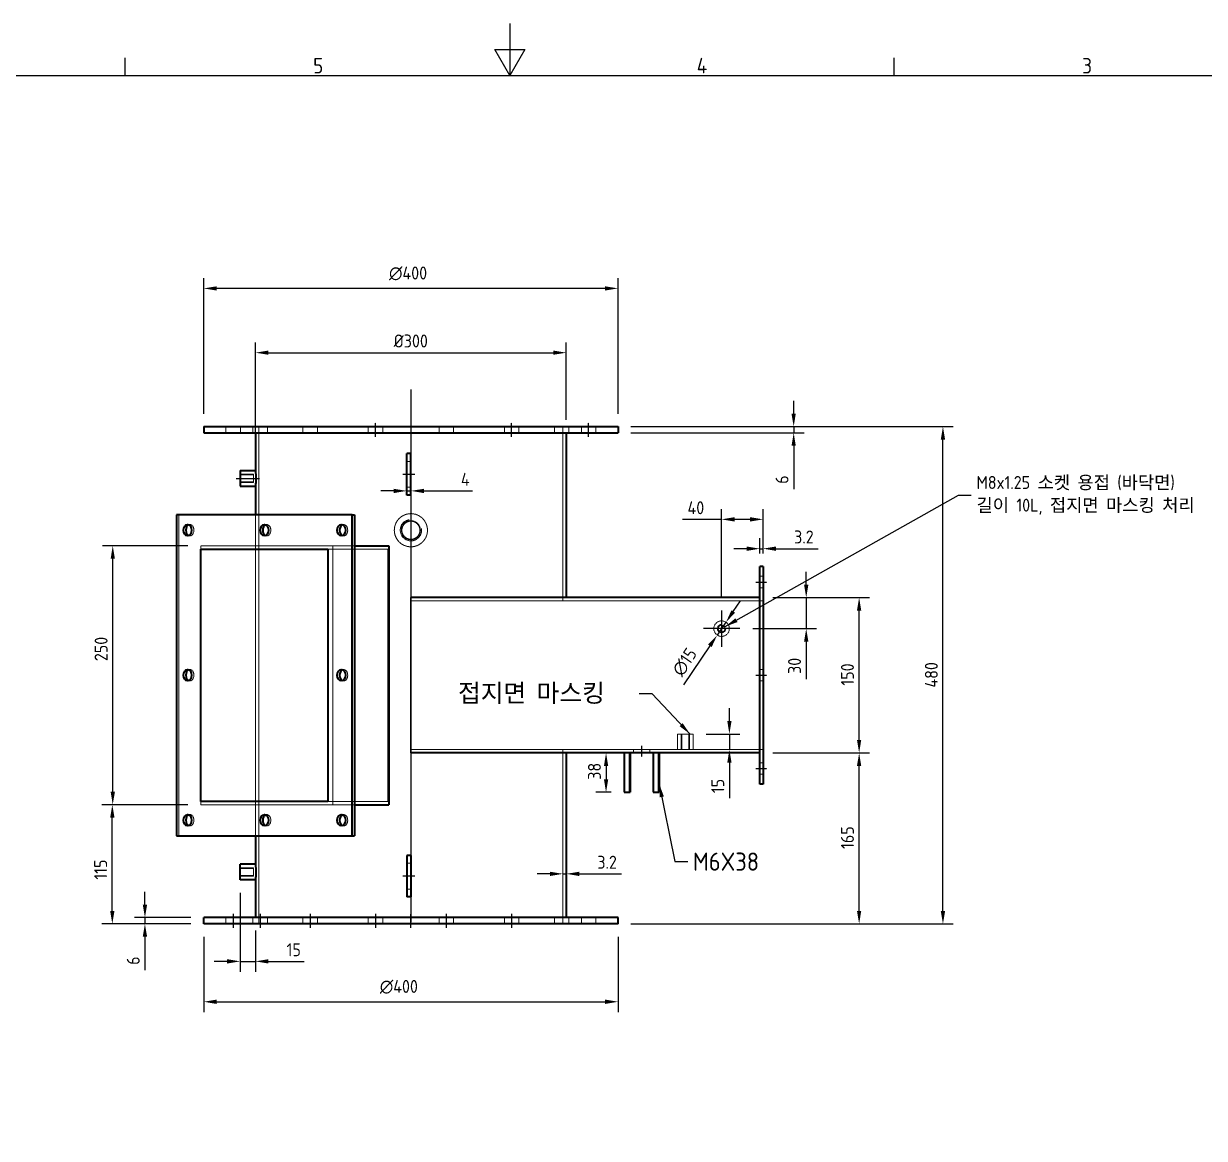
# Model space of a CAD drawing. Header units: millimetres. Extents: x 0 to 2970, y 0 to 2100.
# Drawn here: x 1016 to 2156, y 1024 to 2100 of the extents above; entities that cross this region are included whole.
import ezdxf

# ---------------------------------------------------------------- set-up
doc = ezdxf.new("R2010")
doc.units = ezdxf.units.MM
doc.header["$LTSCALE"] = 5
doc.linetypes.add('CHAIN', pattern=[0.7087, 0.4724, -0.0591, 0.1181, -0.0591])
doc.linetypes.add('DASHED', pattern=[0.2067, 0.1654, -0.0413])
doc.layers.get('0').update_dxf_attribs({"color": 3, "lineweight": 25, "true_color": 0x00ff00})
for name, color, linetype, lineweight, true_color in [('가려진 것(ISO)', 2, 'DASHED', 18, 0xffff00), ('가시적인 것(ISO)', 3, 'Continuous', 40, 0x00ff00), ('가시적인 좁은 것(ISO)', 3, 'Continuous', 35, 0x00ff00), ('기호(ISO)', 5, 'Continuous', 25, 0x0000ff), ('중심 표식(ISO)', 1, 'Continuous', 25, 0xff0000), ('중심선(ISO)', 1, 'Continuous', 25, 0xff0000), ('치수(ISO)', 2, 'Continuous', 25, 0xffff00)]:
    doc.layers.add(name, color=color, linetype=linetype, lineweight=lineweight, true_color=true_color)
doc.layers.add('경계(ISO)', color=7, linetype='Continuous', lineweight=25)
doc.styles.add('문자 텍스트_PSTEK_POSCO', font='isocp.shx')
doc.styles.add('치수 텍스트_PSTEK_POSCO', font='isocp.shx')
doc.dimstyles.new('치수_PSTEK_POSCO', dxfattribs={"dimscale": 5, "dimtxt": 2.5, "dimasz": 2.5, "dimexe": 2, "dimexo": 2.5, "dimgap": 1, "dimtad": 1, "dimrnd": 1e-08, "dimdsep": 46, "dimtxsty": '치수 텍스트_PSTEK_POSCO', "dimcen": 0.09, "dimdle": 10, "dimclrd": 7, "dimclre": 7, "dimclrt": 2, "dimadec": 1, "dimazin": 2, "dimtfac": 1, "dimtmove": 0, "dimatfit": 3, "dimfxl": 1, "dimtolj": 1, "dimlwd": -1, "dimlwe": -1, "dimarcsym": 0})
doc.dimstyles.new('치수_PSTEK_POSCO$7', dxfattribs={"dimscale": 5, "dimtxt": 2.5, "dimasz": 2.5, "dimexe": 2, "dimexo": 2.5, "dimgap": 1, "dimtad": 1, "dimrnd": 1e-08, "dimdsep": 46, "dimtxsty": '치수 텍스트_PSTEK_POSCO', "dimcen": 0.09, "dimdle": 10, "dimclrd": 7, "dimclre": 7, "dimclrt": 2, "dimadec": 1, "dimazin": 2, "dimtfac": 1, "dimtmove": 0, "dimatfit": 3, "dimfxl": 1, "dimtolj": 1, "dimlwd": -1, "dimlwe": -1, "dimarcsym": 0})

# ---------------------------------------------------------------- blocks, each defined once
blk = doc.blocks.new('경계 Default Border')
at = {"layer": '경계(ISO)'}
for p, q in [((222.75, 410), (222.75, 413.4)), ((371.25, 410), (371.25, 413.4))]:
    blk.add_line(p, q, dxfattribs=at)
at = {"layer": '경계(ISO)', "flags": 128}
for points in [[(297, 420), (297, 410), (294.11, 415), (299.89, 415), (297, 410)], [(10, 10), (10, 410), (584, 410), (584, 10), (10, 10)]]:
    blk.add_lwpolyline(points, dxfattribs=at)
at = {"layer": '경계(ISO)', "color": 2, "true_color": 0xffff00, "char_height": 3, "attachment_point": 7, "style": '문자 텍스트_PSTEK_POSCO'}
for s, insert in [('5', (259.02, 410.37)), ('4', (333.1, 410.4)), ('3', (407.54, 410.37))]:
    blk.add_mtext(s, dxfattribs=dict(at, insert=insert))
blk = doc.blocks.new('*D28')
at = {"layer": 'Defpoints', "color": 0, "transparency": 16777216}
for p in [(1189.5, 1844.4), (1189.5, 1710.9), (1589.5, 1710.9)]:
    blk.add_point(p, dxfattribs=at)
at = {"layer": '치수(ISO)', "color": 7, "transparency": 16777216}
for p, q in [((1189.5, 1723.4), (1189.5, 1854.4)), ((1589.5, 1723.4), (1589.5, 1854.4)), ((1577, 1844.4), (1202, 1844.4))]:
    blk.add_line(p, q, dxfattribs=at)
for points in [[(1202, 1846.4), (1202, 1842.3), (1189.5, 1844.4)], [(1577, 1846.4), (1577, 1842.3), (1589.5, 1844.4)]]:
    blk.add_solid(points, dxfattribs=at)
at = {"layer": '치수(ISO)', "color": 2, "transparency": 16777216, "insert": (1368.4, 1858.8), "char_height": 12.5, "attachment_point": 4, "style": '치수 텍스트_PSTEK_POSCO'}
blk.add_mtext('\\A1;\\fAIGDT|b0|i0;\\H12.5000;\\ln\\fisocp|b0|i0;\\H12.5000;400', dxfattribs=at)
blk = doc.blocks.new('*D29')
at = {"layer": 'Defpoints', "color": 0, "transparency": 16777216}
for p in [(1189.5, 1230.9), (1589.5, 1230.9), (1589.5, 1155.7)]:
    blk.add_point(p, dxfattribs=at)
at = {"layer": '치수(ISO)', "color": 7, "transparency": 16777216}
for p, q in [((1189.5, 1218.4), (1189.5, 1145.7)), ((1589.5, 1218.4), (1589.5, 1145.7)), ((1202, 1155.7), (1577, 1155.7))]:
    blk.add_line(p, q, dxfattribs=at)
for points in [[(1202, 1157.8), (1202, 1153.6), (1189.5, 1155.7)], [(1577, 1157.8), (1577, 1153.6), (1589.5, 1155.7)]]:
    blk.add_solid(points, dxfattribs=at)
at = {"layer": '치수(ISO)', "color": 2, "transparency": 16777216, "insert": (1359.5, 1170.1), "char_height": 12.5, "attachment_point": 4, "style": '치수 텍스트_PSTEK_POSCO'}
blk.add_mtext('\\A1;\\fAIGDT|b0|i0;\\H12.5000;\\ln\\fisocp|b0|i0;\\H12.5000;400', dxfattribs=at)
blk = doc.blocks.new('*D34')
at = {"layer": 'Defpoints', "color": 0, "transparency": 16777216}
for p in [(1726.3, 1395.9), (1822.3, 1395.9), (1589.5, 1230.9)]:
    blk.add_point(p, dxfattribs=at)
at = {"layer": '치수(ISO)', "color": 7, "transparency": 16777216}
for p, q in [((1738.8, 1395.9), (1832.3, 1395.9)), ((1822.3, 1243.4), (1822.3, 1383.4)), ((1602, 1230.9), (1832.3, 1230.9))]:
    blk.add_line(p, q, dxfattribs=at)
for points in [[(1820.2, 1383.4), (1824.3, 1383.4), (1822.3, 1395.9)], [(1820.2, 1243.4), (1824.3, 1243.4), (1822.3, 1230.9)]]:
    blk.add_solid(points, dxfattribs=at)
at = {"layer": '치수(ISO)', "color": 2, "transparency": 16777216, "insert": (1811, 1303.2), "char_height": 12.5, "attachment_point": 4, "rotation": 90, "style": '치수 텍스트_PSTEK_POSCO'}
blk.add_mtext('\\A1;165', dxfattribs=at)
blk = doc.blocks.new('*D35')
at = {"layer": 'Defpoints', "color": 0, "transparency": 16777216}
for p in [(1726.3, 1545.9), (1822.3, 1545.9), (1726.3, 1395.9)]:
    blk.add_point(p, dxfattribs=at)
at = {"layer": '치수(ISO)', "color": 7, "transparency": 16777216}
for p, q in [((1738.8, 1545.9), (1832.3, 1545.9)), ((1822.3, 1408.4), (1822.3, 1533.4)), ((1738.8, 1395.9), (1832.3, 1395.9))]:
    blk.add_line(p, q, dxfattribs=at)
for points in [[(1820.2, 1533.4), (1824.3, 1533.4), (1822.3, 1545.9)], [(1820.2, 1408.4), (1824.3, 1408.4), (1822.3, 1395.9)]]:
    blk.add_solid(points, dxfattribs=at)
at = {"layer": '치수(ISO)', "color": 2, "transparency": 16777216, "insert": (1811, 1460.9), "char_height": 12.5, "attachment_point": 4, "rotation": 90, "style": '치수 텍스트_PSTEK_POSCO'}
blk.add_mtext('\\A1;150', dxfattribs=at)
blk = doc.blocks.new('*D36')
at = {"layer": 'Defpoints', "color": 0, "transparency": 16777216}
for p in [(1726.3, 1593.1), (1726.3, 1575.9), (1729.5, 1575.9)]:
    blk.add_point(p, dxfattribs=at)
at = {"layer": '치수(ISO)', "color": 7, "transparency": 16777216}
for p, q in [((1726.3, 1588.4), (1726.3, 1603.1)), ((1729.5, 1588.4), (1729.5, 1603.1)), ((1713.8, 1593.1), (1701.3, 1593.1)), ((1726.3, 1593.1), (1729.5, 1593.1)), ((1742, 1593.1), (1782.7, 1593.1))]:
    blk.add_line(p, q, dxfattribs=at)
for points in [[(1713.8, 1595.2), (1713.8, 1591), (1726.3, 1593.1)], [(1742, 1595.2), (1742, 1591), (1729.5, 1593.1)]]:
    blk.add_solid(points, dxfattribs=at)
at = {"layer": '치수(ISO)', "color": 2, "transparency": 16777216, "insert": (1759.5, 1604.4), "char_height": 12.5, "attachment_point": 4, "style": '치수 텍스트_PSTEK_POSCO'}
blk.add_mtext('\\A1;3.2', dxfattribs=at)
blk = doc.blocks.new('*D44')
at = {"layer": 'Defpoints', "color": 0, "transparency": 16777216}
for p in [(1101.2, 1345.9), (1186.7, 1345.9), (1189.5, 1230.9)]:
    blk.add_point(p, dxfattribs=at)
at = {"layer": '치수(ISO)', "color": 7, "transparency": 16777216}
for p, q in [((1174.2, 1345.9), (1091.2, 1345.9)), ((1101.2, 1243.4), (1101.2, 1333.4)), ((1177, 1230.9), (1091.2, 1230.9))]:
    blk.add_line(p, q, dxfattribs=at)
for points in [[(1099.1, 1333.4), (1103.3, 1333.4), (1101.2, 1345.9)], [(1099.1, 1243.4), (1103.3, 1243.4), (1101.2, 1230.9)]]:
    blk.add_solid(points, dxfattribs=at)
at = {"layer": '치수(ISO)', "color": 2, "transparency": 16777216, "insert": (1089.9, 1273.6), "char_height": 12.5, "attachment_point": 4, "rotation": 90, "style": '치수 텍스트_PSTEK_POSCO'}
blk.add_mtext('\\A1;115', dxfattribs=at)
blk = doc.blocks.new('*D45')
at = {"layer": 'Defpoints', "color": 0, "transparency": 16777216}
for p in [(1101.6, 1595.9), (1186.7, 1595.9), (1186.7, 1345.9)]:
    blk.add_point(p, dxfattribs=at)
at = {"layer": '치수(ISO)', "color": 7, "transparency": 16777216}
for p, q in [((1174.2, 1595.9), (1091.6, 1595.9)), ((1101.6, 1358.4), (1101.6, 1583.4)), ((1174.2, 1345.9), (1091.6, 1345.9))]:
    blk.add_line(p, q, dxfattribs=at)
for points in [[(1099.6, 1583.4), (1103.7, 1583.4), (1101.6, 1595.9)], [(1099.6, 1358.4), (1103.7, 1358.4), (1101.6, 1345.9)]]:
    blk.add_solid(points, dxfattribs=at)
at = {"layer": '치수(ISO)', "color": 2, "transparency": 16777216, "insert": (1090.4, 1484.5), "char_height": 12.5, "attachment_point": 4, "rotation": 90, "style": '치수 텍스트_PSTEK_POSCO'}
blk.add_mtext('\\A1;250', dxfattribs=at)
blk = doc.blocks.new('*D46')
at = {"layer": 'Defpoints', "color": 0, "transparency": 16777216}
for p in [(1589.5, 1710.9), (1903.2, 1710.9), (1589.5, 1230.9)]:
    blk.add_point(p, dxfattribs=at)
at = {"layer": '치수(ISO)', "color": 7, "transparency": 16777216}
for p, q in [((1602, 1710.9), (1913.2, 1710.9)), ((1903.2, 1243.4), (1903.2, 1698.4)), ((1602, 1230.9), (1913.2, 1230.9))]:
    blk.add_line(p, q, dxfattribs=at)
for points in [[(1901.1, 1698.4), (1905.3, 1698.4), (1903.2, 1710.9)], [(1901.1, 1243.4), (1905.3, 1243.4), (1903.2, 1230.9)]]:
    blk.add_solid(points, dxfattribs=at)
at = {"layer": '치수(ISO)', "color": 2, "transparency": 16777216, "insert": (1892, 1459), "char_height": 12.5, "attachment_point": 4, "rotation": 90, "style": '치수 텍스트_PSTEK_POSCO'}
blk.add_mtext('\\A1;480', dxfattribs=at)
blk = doc.blocks.new('*D47')
at = {"layer": 'Defpoints', "color": 0, "transparency": 16777216}
for p in [(1539.5, 1782.3), (1539.5, 1704.9), (1239.5, 1653.4)]:
    blk.add_point(p, dxfattribs=at)
at = {"layer": '치수(ISO)', "color": 7, "transparency": 16777216}
for p, q in [((1239.5, 1665.9), (1239.5, 1792.3)), ((1539.5, 1717.4), (1539.5, 1792.3)), ((1252, 1782.3), (1527, 1782.3))]:
    blk.add_line(p, q, dxfattribs=at)
for points in [[(1252, 1784.4), (1252, 1780.3), (1239.5, 1782.3)], [(1527, 1784.4), (1527, 1780.3), (1539.5, 1782.3)]]:
    blk.add_solid(points, dxfattribs=at)
at = {"layer": '치수(ISO)', "color": 2, "transparency": 16777216, "insert": (1372.9, 1793.6), "char_height": 12.5, "attachment_point": 4, "style": '치수 텍스트_PSTEK_POSCO'}
blk.add_mtext('\\A1;Ø300', dxfattribs=at)
blk = doc.blocks.new('*D51')
at = {"layer": 'Defpoints', "color": 0, "transparency": 16777216}
for p in [(1385.5, 1648.9), (1385.5, 1644.9), (1389.5, 1644.9)]:
    blk.add_point(p, dxfattribs=at)
at = {"layer": '치수(ISO)', "color": 7, "transparency": 16777216}
for p, q in [((1373, 1648.9), (1360.5, 1648.9)), ((1385.5, 1648.9), (1389.5, 1648.9)), ((1402, 1648.9), (1449, 1648.9))]:
    blk.add_line(p, q, dxfattribs=at)
for points in [[(1373, 1650.9), (1373, 1646.8), (1385.5, 1648.9)], [(1402, 1650.9), (1402, 1646.8), (1389.5, 1648.9)]]:
    blk.add_solid(points, dxfattribs=at)
at = {"layer": '치수(ISO)', "color": 2, "transparency": 16777216, "insert": (1437.8, 1660.1), "char_height": 12.5, "attachment_point": 4, "style": '치수 텍스트_PSTEK_POSCO'}
blk.add_mtext('\\A1;4', dxfattribs=at)
blk = doc.blocks.new('*D53')
at = {"layer": 'Defpoints', "color": 0, "transparency": 16777216}
for p in [(1589.5, 1710.9), (1759.1, 1710.9), (1589.5, 1704.9)]:
    blk.add_point(p, dxfattribs=at)
at = {"layer": '치수(ISO)', "color": 7, "transparency": 16777216}
for p, q in [((1759.1, 1723.4), (1759.1, 1735.9)), ((1602, 1710.9), (1769.1, 1710.9)), ((1759.1, 1710.9), (1759.1, 1704.9)), ((1602, 1704.9), (1769.1, 1704.9)), ((1759.1, 1692.4), (1759.1, 1650.7))]:
    blk.add_line(p, q, dxfattribs=at)
for points in [[(1757, 1723.4), (1761.1, 1723.4), (1759.1, 1710.9)], [(1757, 1692.4), (1761.1, 1692.4), (1759.1, 1704.9)]]:
    blk.add_solid(points, dxfattribs=at)
at = {"layer": '치수(ISO)', "color": 2, "transparency": 16777216, "insert": (1747.8, 1655.7), "char_height": 12.5, "attachment_point": 4, "rotation": 90, "style": '치수 텍스트_PSTEK_POSCO'}
blk.add_mtext('\\A1;6', dxfattribs=at)
blk = doc.blocks.new('*D54')
at = {"layer": 'Defpoints', "color": 0, "transparency": 16777216}
for p in [(1536.3, 1288.6), (1539.5, 1290.2), (1539.5, 1279.2)]:
    blk.add_point(p, dxfattribs=at)
at = {"layer": '치수(ISO)', "color": 7, "transparency": 16777216}
for p, q in [((1523.8, 1279.2), (1511.3, 1279.2)), ((1536.3, 1279.2), (1539.5, 1279.2)), ((1552, 1279.2), (1592.7, 1279.2))]:
    blk.add_line(p, q, dxfattribs=at)
for points in [[(1523.8, 1281.2), (1523.8, 1277.1), (1536.3, 1279.2)], [(1552, 1281.2), (1552, 1277.1), (1539.5, 1279.2)]]:
    blk.add_solid(points, dxfattribs=at)
at = {"layer": '치수(ISO)', "color": 2, "transparency": 16777216, "insert": (1569.5, 1290.4), "char_height": 12.5, "attachment_point": 4, "style": '치수 텍스트_PSTEK_POSCO'}
blk.add_mtext('\\A1;3.2', dxfattribs=at)
blk = doc.blocks.new('*D59')
at = {"layer": 'Defpoints', "color": 0, "transparency": 16777216}
for p in [(1595.3, 1395.9), (1577.9, 1357.9), (1595.3, 1357.9)]:
    blk.add_point(p, dxfattribs=at)
at = {"layer": '치수(ISO)', "color": 7, "transparency": 16777216}
for p, q in [((1582.8, 1395.9), (1567.9, 1395.9)), ((1577.9, 1383.4), (1577.9, 1370.4)), ((1582.8, 1357.9), (1567.9, 1357.9))]:
    blk.add_line(p, q, dxfattribs=at)
for points in [[(1575.9, 1383.4), (1580, 1383.4), (1577.9, 1395.9)], [(1575.9, 1370.4), (1580, 1370.4), (1577.9, 1357.9)]]:
    blk.add_solid(points, dxfattribs=at)
at = {"layer": '치수(ISO)', "color": 2, "transparency": 16777216, "insert": (1566.7, 1370), "char_height": 12.5, "attachment_point": 4, "rotation": 90, "style": '치수 텍스트_PSTEK_POSCO'}
blk.add_mtext('\\A1;38', dxfattribs=at)
blk = doc.blocks.new('*D60')
at = {"layer": 'Defpoints', "color": 0, "transparency": 16777216}
for p in [(1132.7, 1236.9), (1189.5, 1236.9), (1189.5, 1230.9)]:
    blk.add_point(p, dxfattribs=at)
at = {"layer": '치수(ISO)', "color": 7, "transparency": 16777216}
for p, q in [((1132.7, 1249.4), (1132.7, 1261.9)), ((1177, 1236.9), (1122.7, 1236.9)), ((1132.7, 1236.9), (1132.7, 1230.9)), ((1177, 1230.9), (1122.7, 1230.9)), ((1132.7, 1218.4), (1132.7, 1186.3))]:
    blk.add_line(p, q, dxfattribs=at)
for points in [[(1130.6, 1249.4), (1134.8, 1249.4), (1132.7, 1236.9)], [(1130.6, 1218.4), (1134.8, 1218.4), (1132.7, 1230.9)]]:
    blk.add_solid(points, dxfattribs=at)
at = {"layer": '치수(ISO)', "color": 2, "transparency": 16777216, "insert": (1121.4, 1191.3), "char_height": 12.5, "attachment_point": 4, "rotation": 90, "style": '치수 텍스트_PSTEK_POSCO'}
blk.add_mtext('\\A1;6', dxfattribs=at)
blk = doc.blocks.new('*D61')
at = {"layer": 'Defpoints', "color": 0, "transparency": 16777216}
for p in [(1662, 1414.1), (1697, 1399.1), (1717.4, 1399.1)]:
    blk.add_point(p, dxfattribs=at)
at = {"layer": '치수(ISO)', "color": 7, "transparency": 16777216}
for p, q in [((1697, 1426.6), (1697, 1439.1)), ((1674.5, 1414.1), (1707, 1414.1)), ((1697, 1414.1), (1697, 1399.1)), ((1697, 1386.6), (1697, 1352.1))]:
    blk.add_line(p, q, dxfattribs=at)
for points in [[(1695, 1426.6), (1699.1, 1426.6), (1697, 1414.1)], [(1695, 1386.6), (1699.1, 1386.6), (1697, 1399.1)]]:
    blk.add_solid(points, dxfattribs=at)
at = {"layer": '치수(ISO)', "color": 2, "transparency": 16777216, "insert": (1685.8, 1357.1), "char_height": 12.5, "attachment_point": 4, "rotation": 90, "style": '치수 텍스트_PSTEK_POSCO'}
blk.add_mtext('\\A1;15', dxfattribs=at)
blk = doc.blocks.new('*D63')
at = {"layer": 'Defpoints', "color": 0, "transparency": 16777216}
for p in [(1729.5, 1621.4), (1729.5, 1575.9), (1689.5, 1533.4)]:
    blk.add_point(p, dxfattribs=at)
at = {"layer": '치수(ISO)', "color": 7, "transparency": 16777216}
for p, q in [((1689.5, 1545.9), (1689.5, 1631.4)), ((1729.5, 1588.4), (1729.5, 1631.4)), ((1689.5, 1621.4), (1651.6, 1621.4)), ((1717, 1621.4), (1702, 1621.4))]:
    blk.add_line(p, q, dxfattribs=at)
for points in [[(1702, 1623.5), (1702, 1619.3), (1689.5, 1621.4)], [(1717, 1623.5), (1717, 1619.3), (1729.5, 1621.4)]]:
    blk.add_solid(points, dxfattribs=at)
at = {"layer": '치수(ISO)', "color": 2, "transparency": 16777216, "insert": (1656.6, 1632.6), "char_height": 12.5, "attachment_point": 4, "style": '치수 텍스트_PSTEK_POSCO'}
blk.add_mtext('\\A1;40', dxfattribs=at)
blk = doc.blocks.new('*D64')
at = {"layer": 'Defpoints', "color": 0, "transparency": 16777216}
for p in [(1726.3, 1545.9), (1771.2, 1545.9), (1707, 1515.9)]:
    blk.add_point(p, dxfattribs=at)
at = {"layer": '치수(ISO)', "color": 7, "transparency": 16777216}
for p, q in [((1771.2, 1558.4), (1771.2, 1570.9)), ((1738.8, 1545.9), (1781.2, 1545.9)), ((1771.2, 1545.9), (1771.2, 1515.9)), ((1719.5, 1515.9), (1781.2, 1515.9)), ((1771.2, 1503.4), (1771.2, 1467.2))]:
    blk.add_line(p, q, dxfattribs=at)
for points in [[(1769.1, 1558.4), (1773.3, 1558.4), (1771.2, 1545.9)], [(1769.1, 1503.4), (1773.3, 1503.4), (1771.2, 1515.9)]]:
    blk.add_solid(points, dxfattribs=at)
at = {"layer": '치수(ISO)', "color": 2, "transparency": 16777216, "insert": (1759.9, 1472.2), "char_height": 12.5, "attachment_point": 4, "rotation": 90, "style": '치수 텍스트_PSTEK_POSCO'}
blk.add_mtext('\\A1;30', dxfattribs=at)
blk = doc.blocks.new('*D65')
at = {"layer": 'Defpoints', "color": 0, "transparency": 16777216}
for p in [(1693.7, 1522.1), (1685.3, 1509.7)]:
    blk.add_point(p, dxfattribs=at)
at = {"layer": '치수(ISO)', "color": 7, "transparency": 16777216}
for p, q in [((1700.8, 1532.4), (1707.8, 1542.8)), ((1693.7, 1522.1), (1685.3, 1509.7)), ((1678.2, 1499.4), (1652.6, 1461.8))]:
    blk.add_line(p, q, dxfattribs=at)
for points in [[(1699, 1533.6), (1702.5, 1531.3), (1693.7, 1522.1)], [(1676.5, 1500.6), (1679.9, 1498.2), (1685.3, 1509.7)]]:
    blk.add_solid(points, dxfattribs=at)
at = {"layer": '치수(ISO)', "color": 2, "transparency": 16777216, "insert": (1646.1, 1472.3), "char_height": 12.5, "attachment_point": 4, "rotation": 55.6924, "style": '치수 텍스트_PSTEK_POSCO'}
blk.add_mtext('\\A1;∅15', dxfattribs=at)
blk = doc.blocks.new('*D79')
at = {"layer": 'Defpoints', "color": 0, "transparency": 16777216}
for p in [(1224.5, 1273.4), (1239.5, 1236.9), (1239.5, 1194.7)]:
    blk.add_point(p, dxfattribs=at)
at = {"layer": '치수(ISO)', "color": 7, "transparency": 16777216}
for p, q in [((1224.5, 1260.9), (1224.5, 1184.7)), ((1239.5, 1224.4), (1239.5, 1184.7)), ((1212, 1194.7), (1199.5, 1194.7)), ((1224.5, 1194.7), (1239.5, 1194.7)), ((1252, 1194.7), (1286.3, 1194.7))]:
    blk.add_line(p, q, dxfattribs=at)
for points in [[(1212, 1196.8), (1212, 1192.6), (1224.5, 1194.7)], [(1252, 1196.8), (1252, 1192.6), (1239.5, 1194.7)]]:
    blk.add_solid(points, dxfattribs=at)
at = {"layer": '치수(ISO)', "color": 2, "transparency": 16777216, "insert": (1269.5, 1205.9), "char_height": 12.5, "attachment_point": 4, "style": '치수 텍스트_PSTEK_POSCO'}
blk.add_mtext('\\A1;15', dxfattribs=at)

msp = doc.modelspace()

# ---------------------------------------------------------------- linework, layer by layer
at = {"layer": '가려진 것(ISO)'}
for p, q in [((1210.854, 1704.922), (1210.854, 1710.922)), ((1224.854, 1704.922), (1224.854, 1710.922)), ((1236.984, 1704.922), (1236.984, 1710.922)), ((1242.691, 1710.922), (1242.691, 1230.922)), ((1250.984, 1704.922), (1250.984, 1710.922)), ((1285.267, 1704.922), (1285.267, 1710.922)), ((1299.267, 1704.922), (1299.267, 1710.922)), ((1348.351, 1704.922), (1348.351, 1710.922)), ((1362.351, 1704.922), (1362.351, 1710.922)), ((1416.632, 1704.922), (1416.632, 1710.922)), ((1430.632, 1704.922), (1430.632, 1710.922)), ((1479.716, 1704.922), (1479.716, 1710.922)), ((1493.716, 1704.922), (1493.716, 1710.922)), ((1527.999, 1704.922), (1527.999, 1710.922)), ((1536.291, 1710.922), (1536.291, 1542.722)), ((1541.999, 1704.922), (1541.999, 1710.922)), ((1554.129, 1704.922), (1554.129, 1710.922)), ((1568.129, 1704.922), (1568.129, 1710.922)), ((1385.491, 1677.422), (1389.491, 1677.422)), ((1237.491, 1664.922), (1224.491, 1664.922)), ((1237.491, 1664.922), (1237.491, 1656.922)), ((1237.491, 1664.245), (1224.491, 1664.245)), ((1237.491, 1657.598), (1224.491, 1657.598)), ((1224.491, 1656.922), (1237.491, 1656.922)), ((1385.491, 1652.422), (1389.491, 1652.422)), ((1165.48, 1315.922), (1165.48, 1625.922)), ((1239.491, 1625.922), (1239.491, 1315.922)), ((1176.086, 1616.422), (1173.824, 1616.422)), ((1250.333, 1616.422), (1248.07, 1616.422)), ((1324.579, 1616.422), (1322.316, 1616.422)), ((1176.086, 1605.422), (1173.824, 1605.422)), ((1250.333, 1605.422), (1248.07, 1605.422)), ((1324.579, 1605.422), (1322.316, 1605.422)), ((1186.693, 1595.922), (1313.972, 1595.922)), ((1186.693, 1592.722), (1186.693, 1595.922)), ((1309.447, 1592.722), (1367.154, 1592.722)), ((1313.972, 1595.922), (1313.972, 1345.922)), ((1313.972, 1595.922), (1335.186, 1595.922)), ((1367.154, 1349.122), (1367.154, 1592.722)), ((1726.291, 1566.422), (1729.491, 1566.422)), ((1726.291, 1555.422), (1729.491, 1555.422)), ((1729.491, 1542.722), (1389.491, 1542.722)), ((1176.086, 1476.422), (1173.824, 1476.422)), ((1324.579, 1476.422), (1322.316, 1476.422)), ((1726.291, 1476.422), (1729.491, 1476.422)), ((1176.086, 1465.422), (1173.824, 1465.422)), ((1324.579, 1465.422), (1322.316, 1465.422)), ((1726.291, 1465.422), (1729.491, 1465.422)), ((1661.991, 1414.122), (1646.991, 1414.122)), ((1646.991, 1399.122), (1646.991, 1414.122)), ((1650.491, 1414.122), (1650.491, 1399.122)), ((1651.168, 1399.122), (1651.168, 1414.122)), ((1657.815, 1399.122), (1657.815, 1414.122)), ((1658.491, 1399.122), (1658.491, 1414.122)), ((1661.991, 1399.122), (1661.991, 1414.122)), ((1729.491, 1399.122), (1389.491, 1399.122)), ((1536.291, 1399.122), (1536.291, 1230.922)), ((1604.291, 1399.122), (1604.291, 1395.922)), ((1620.291, 1399.122), (1620.291, 1395.922)), ((1726.291, 1386.422), (1729.491, 1386.422)), ((1726.291, 1375.422), (1729.491, 1375.422)), ((1186.693, 1345.922), (1186.693, 1349.122)), ((1313.972, 1345.922), (1186.693, 1345.922)), ((1309.447, 1349.122), (1367.154, 1349.122)), ((1313.972, 1345.922), (1335.186, 1345.922)), ((1176.086, 1336.422), (1173.824, 1336.422)), ((1250.333, 1336.422), (1248.07, 1336.422)), ((1324.579, 1336.422), (1322.316, 1336.422)), ((1176.086, 1325.422), (1173.824, 1325.422)), ((1250.333, 1325.422), (1248.07, 1325.422)), ((1324.579, 1325.422), (1322.316, 1325.422)), ((1389.491, 1289.422), (1385.491, 1289.422)), ((1237.491, 1284.922), (1224.491, 1284.922)), ((1224.491, 1284.245), (1237.491, 1284.245)), ((1224.491, 1277.598), (1237.491, 1277.598)), ((1224.491, 1276.922), (1237.491, 1276.922)), ((1237.491, 1276.922), (1237.491, 1284.922)), ((1389.491, 1264.422), (1385.491, 1264.422)), ((1210.854, 1236.922), (1210.854, 1230.922)), ((1224.854, 1236.922), (1224.854, 1230.922)), ((1236.984, 1236.922), (1236.984, 1230.922)), ((1250.984, 1236.922), (1250.984, 1230.922)), ((1285.267, 1236.922), (1285.267, 1230.922)), ((1299.267, 1236.922), (1299.267, 1230.922)), ((1348.351, 1236.922), (1348.351, 1230.922)), ((1362.351, 1236.922), (1362.351, 1230.922)), ((1416.632, 1236.922), (1416.632, 1230.922)), ((1430.632, 1236.922), (1430.632, 1230.922)), ((1479.716, 1236.922), (1479.716, 1230.922)), ((1493.716, 1236.922), (1493.716, 1230.922)), ((1527.999, 1236.922), (1527.999, 1230.922)), ((1541.999, 1236.922), (1541.999, 1230.922)), ((1554.129, 1236.922), (1554.129, 1230.922)), ((1568.129, 1236.922), (1568.129, 1230.922))]:
    msp.add_line(p, q, dxfattribs=at)
for centre, radius in [((1389.491, 1610.922), 9.16), ((1389.491, 1610.922), 8.793), ((1689.491, 1515.922), 7.5), ((1689.491, 1515.922), 3.324)]:
    msp.add_circle(centre, radius, dxfattribs=at)
for centre, radius in [((1389.491, 1610.922), 10.245), ((1689.491, 1515.922), 4)]:
    msp.add_arc(centre, radius, 100, 10, dxfattribs=at)
for centre in [(1176.086, 1610.922), (1250.333, 1610.922), (1324.579, 1610.922), (1176.086, 1470.922), (1324.579, 1470.922), (1176.086, 1330.922), (1250.333, 1330.922), (1324.579, 1330.922)]:
    msp.add_ellipse(centre, major_axis=(0, -5.5), ratio=0.70710678, start_param=5.98800842, end_param=9.71995485, dxfattribs=at)
for points, knots in [([(1405.491, 1610.922), (1405.491, 1611.927), (1405.395, 1612.967), (1404.99, 1615.034), (1404.681, 1616.062), (1403.864, 1618.032), (1403.356, 1618.977), (1402.181, 1620.724), (1401.515, 1621.526), (1400.095, 1622.946), (1399.293, 1623.612), (1397.546, 1624.786), (1396.602, 1625.295), (1394.631, 1626.112), (1393.603, 1626.42), (1391.536, 1626.826), (1390.497, 1626.922), (1388.486, 1626.922), (1387.447, 1626.826), (1385.379, 1626.42), (1384.352, 1626.112), (1382.381, 1625.295), (1381.436, 1624.786), (1379.69, 1623.612), (1378.887, 1622.946), (1377.468, 1621.526), (1376.801, 1620.724), (1375.627, 1618.977), (1375.118, 1618.032), (1374.302, 1616.062), (1373.993, 1615.034), (1373.588, 1612.967), (1373.491, 1611.927), (1373.491, 1609.917), (1373.588, 1608.877), (1373.993, 1606.81), (1374.302, 1605.782), (1375.118, 1603.812), (1375.627, 1602.867), (1376.801, 1601.12), (1377.468, 1600.318), (1378.887, 1598.898), (1379.69, 1598.232), (1381.436, 1597.058), (1382.381, 1596.549), (1384.352, 1595.732), (1385.379, 1595.424), (1387.447, 1595.018), (1388.486, 1594.922), (1390.497, 1594.922), (1391.536, 1595.018), (1393.603, 1595.424), (1394.631, 1595.732), (1396.602, 1596.549), (1397.546, 1597.058), (1399.293, 1598.232), (1400.095, 1598.898), (1401.515, 1600.318), (1402.181, 1601.12), (1403.356, 1602.867), (1403.864, 1603.812), (1404.681, 1605.782), (1404.99, 1606.81), (1405.395, 1608.877), (1405.491, 1609.917), (1405.491, 1610.922)], [0, 0, 0, 0, 0.30159639, 0.30159639, 0.60319277, 0.60319277, 0.90478916, 0.90478916, 1.20638555, 1.20638555, 1.50798061, 1.50798061, 1.80957566, 1.80957566, 2.11117072, 2.11117072, 2.41276578, 2.41276578, 2.71436083, 2.71436083, 3.01595589, 3.01595589, 3.31755095, 3.31755095, 3.619146, 3.619146, 3.92074239, 3.92074239, 4.22233878, 4.22233878, 4.52393517, 4.52393517, 4.82553155, 4.82553155, 5.12712794, 5.12712794, 5.42872433, 5.42872433, 5.73032071, 5.73032071, 6.0319171, 6.0319171, 6.33351216, 6.33351216, 6.63510722, 6.63510722, 6.93670227, 6.93670227, 7.23829733, 7.23829733, 7.53989239, 7.53989239, 7.84148744, 7.84148744, 8.1430825, 8.1430825, 8.44467756, 8.44467756, 8.74627394, 8.74627394, 9.04787033, 9.04787033, 9.34946672, 9.34946672, 9.6510631, 9.6510631, 9.6510631, 9.6510631]), ([(1398.229, 1610.922), (1398.229, 1609.825), (1398.009, 1608.654), (1397.118, 1606.502), (1396.445, 1605.519), (1394.894, 1603.968), (1393.912, 1603.296), (1391.759, 1602.404), (1390.589, 1602.184), (1388.394, 1602.184), (1387.224, 1602.404), (1385.071, 1603.296), (1384.089, 1603.968), (1382.537, 1605.519), (1381.865, 1606.502), (1380.973, 1608.654), (1380.754, 1609.825), (1380.754, 1612.019), (1380.973, 1613.19), (1381.865, 1615.342), (1382.537, 1616.325), (1384.089, 1617.876), (1385.071, 1618.548), (1387.224, 1619.44), (1388.394, 1619.659), (1390.589, 1619.659), (1391.759, 1619.44), (1393.912, 1618.548), (1394.894, 1617.876), (1396.445, 1616.325), (1397.118, 1615.342), (1398.009, 1613.19), (1398.229, 1612.019), (1398.229, 1610.922)], [0, 0, 0, 0, 0.32921354, 0.32921354, 0.65842707, 0.65842707, 0.98764047, 0.98764047, 1.31685386, 1.31685386, 1.64606726, 1.64606726, 1.97528065, 1.97528065, 2.30449419, 2.30449419, 2.63370772, 2.63370772, 2.96292126, 2.96292126, 3.29213479, 3.29213479, 3.62134819, 3.62134819, 3.95056158, 3.95056158, 4.27977498, 4.27977498, 4.60898837, 4.60898837, 4.93820191, 4.93820191, 5.26741544, 5.26741544, 5.26741544, 5.26741544])]:
    msp.add_open_spline(points, degree=3, knots=knots, dxfattribs=at)
at = {"layer": '가시적인 것(ISO)'}
for p, q in [((1189.491, 1710.922), (1589.491, 1710.922)), ((1189.491, 1710.922), (1189.491, 1704.922)), ((1589.491, 1710.922), (1589.491, 1704.922)), ((1189.491, 1704.922), (1589.491, 1704.922)), ((1239.491, 1704.922), (1239.491, 1668.422)), ((1539.491, 1704.922), (1539.491, 1545.922)), ((1389.491, 1684.922), (1385.491, 1684.922)), ((1385.491, 1644.922), (1385.491, 1684.922)), ((1389.491, 1644.922), (1389.491, 1684.922)), ((1224.491, 1668.422), (1224.491, 1653.422)), ((1224.491, 1668.422), (1239.491, 1668.422)), ((1224.491, 1653.422), (1239.491, 1653.422)), ((1239.491, 1653.422), (1239.491, 1625.922)), ((1389.491, 1644.922), (1385.491, 1644.922)), ((1332.923, 1625.922), (1163.217, 1625.922)), ((1163.217, 1625.922), (1163.217, 1315.922)), ((1332.923, 1625.922), (1335.186, 1625.922)), ((1332.923, 1315.922), (1332.923, 1625.922)), ((1335.186, 1625.922), (1335.186, 1315.922)), ((1186.693, 1349.122), (1186.693, 1592.722)), ((1186.693, 1592.722), (1309.447, 1592.722)), ((1309.447, 1592.722), (1309.447, 1349.122)), ((1335.186, 1595.922), (1368.278, 1595.922)), ((1368.278, 1595.922), (1368.278, 1345.922)), ((1729.491, 1575.922), (1726.291, 1575.922)), ((1726.291, 1365.922), (1726.291, 1575.922)), ((1729.491, 1575.922), (1729.491, 1365.922)), ((1726.291, 1545.922), (1389.491, 1545.922)), ((1726.291, 1395.922), (1389.491, 1395.922)), ((1539.491, 1395.922), (1539.491, 1236.922)), ((1595.291, 1395.922), (1595.291, 1357.922)), ((1601.291, 1395.922), (1601.291, 1357.922)), ((1623.291, 1395.922), (1623.291, 1357.922)), ((1629.291, 1395.922), (1629.291, 1357.922)), ((1595.291, 1357.922), (1601.291, 1357.922)), ((1623.291, 1357.922), (1629.291, 1357.922)), ((1729.491, 1365.922), (1726.291, 1365.922)), ((1309.447, 1349.122), (1186.693, 1349.122)), ((1335.186, 1345.922), (1368.278, 1345.922)), ((1163.217, 1315.922), (1332.923, 1315.922)), ((1239.491, 1315.922), (1239.491, 1288.422)), ((1332.923, 1315.922), (1335.186, 1315.922)), ((1224.491, 1273.422), (1224.491, 1288.422)), ((1239.491, 1288.422), (1224.491, 1288.422)), ((1389.491, 1296.922), (1385.491, 1296.922)), ((1385.491, 1296.922), (1385.491, 1256.922)), ((1389.491, 1296.922), (1389.491, 1256.922)), ((1239.491, 1273.422), (1224.491, 1273.422)), ((1239.491, 1273.422), (1239.491, 1236.922)), ((1389.491, 1256.922), (1385.491, 1256.922)), ((1589.491, 1236.922), (1189.491, 1236.922)), ((1189.491, 1230.922), (1189.491, 1236.922)), ((1589.491, 1230.922), (1589.491, 1236.922)), ((1589.491, 1230.922), (1189.491, 1230.922))]:
    msp.add_line(p, q, dxfattribs=at)
for centre in [(1173.824, 1610.922), (1248.07, 1610.922), (1322.316, 1610.922), (1173.824, 1470.922), (1322.316, 1470.922), (1173.824, 1330.922), (1248.07, 1330.922), (1322.316, 1330.922)]:
    msp.add_ellipse(centre, major_axis=(0, -5.5), ratio=0.70710678, dxfattribs=at)
for centre in [(1176.086, 1610.922), (1250.333, 1610.922), (1324.579, 1610.922), (1176.086, 1470.922), (1324.579, 1470.922), (1176.086, 1330.922), (1250.333, 1330.922), (1324.579, 1330.922)]:
    msp.add_ellipse(centre, major_axis=(0, 5.5), ratio=0.70710678, start_param=0.29517689, end_param=2.84641577, dxfattribs=at)
for points, knots in [([(1239.491, 1668.422), (1239.495, 1668.347), (1239.501, 1668.234), (1239.536, 1667.468), (1239.562, 1666.891), (1239.609, 1665.559), (1239.634, 1664.716), (1239.669, 1662.868), (1239.679, 1661.864), (1239.679, 1660.922)], [3.39078667, 3.39078667, 3.39078667, 3.39078667, 3.67335219, 3.67335219, 3.95591772, 3.95591772, 4.2384833, 4.2384833, 4.52104889, 4.52104889, 4.52104889, 4.52104889]), ([(1239.679, 1660.922), (1239.679, 1659.98), (1239.669, 1658.976), (1239.634, 1657.128), (1239.609, 1656.284), (1239.562, 1654.953), (1239.536, 1654.376), (1239.501, 1653.61), (1239.495, 1653.497), (1239.491, 1653.422)], [0, 0, 0, 0, 0.28256559, 0.28256559, 0.56513117, 0.56513117, 0.8476967, 0.8476967, 1.13026222, 1.13026222, 1.13026222, 1.13026222]), ([(1239.491, 1288.422), (1239.495, 1288.347), (1239.501, 1288.234), (1239.536, 1287.468), (1239.562, 1286.891), (1239.609, 1285.559), (1239.634, 1284.716), (1239.669, 1282.868), (1239.679, 1281.864), (1239.679, 1280.922)], [5.65131111, 5.65131111, 5.65131111, 5.65131111, 5.93387663, 5.93387663, 6.21644216, 6.21644216, 6.49900775, 6.49900775, 6.78157333, 6.78157333, 6.78157333, 6.78157333]), ([(1239.679, 1280.922), (1239.679, 1279.98), (1239.669, 1278.976), (1239.634, 1277.128), (1239.609, 1276.284), (1239.562, 1274.953), (1239.536, 1274.376), (1239.501, 1273.61), (1239.495, 1273.497), (1239.491, 1273.422)], [2.26052444, 2.26052444, 2.26052444, 2.26052444, 2.54309003, 2.54309003, 2.82565561, 2.82565561, 3.10822114, 3.10822114, 3.39078667, 3.39078667, 3.39078667, 3.39078667])]:
    msp.add_open_spline(points, degree=3, knots=knots, dxfattribs=at)
at = {"layer": '가시적인 좁은 것(ISO)'}
for p, q in [((1389.491, 1545.922), (1389.491, 1395.922)), ((1595.89, 1395.922), (1595.89, 1357.922)), ((1600.692, 1357.922), (1600.692, 1395.922)), ((1623.89, 1395.922), (1623.89, 1357.922)), ((1628.692, 1357.922), (1628.692, 1395.922))]:
    msp.add_line(p, q, dxfattribs=at)
at = {"layer": '중심 표식(ISO)', "linetype": 'CHAIN'}
for p, q in [((1689.491, 1533.422), (1689.491, 1498.422)), ((1706.991, 1515.922), (1671.991, 1515.922))]:
    msp.add_line(p, q, dxfattribs=at)
at = {"layer": '중심선(ISO)', "linetype": 'CHAIN'}
for p, q in [((1389.491, 1746.864), (1389.491, 1701.172)), ((1389.491, 1724.001), (1389.491, 1232.591)), ((1355.351, 1701.172), (1355.351, 1714.672)), ((1486.716, 1701.172), (1486.716, 1714.672)), ((1561.129, 1701.172), (1561.129, 1714.672)), ((1561.129, 1701.172), (1561.129, 1714.672)), ((1381.741, 1664.922), (1393.241, 1664.922)), ((1220.741, 1660.922), (1243.241, 1660.922)), ((1722.541, 1560.922), (1733.241, 1560.922)), ((1722.541, 1470.922), (1733.241, 1470.922)), ((1612.291, 1402.872), (1612.291, 1392.172)), ((1722.541, 1380.922), (1733.241, 1380.922)), ((1393.241, 1276.922), (1381.741, 1276.922)), ((1217.854, 1240.672), (1217.854, 1227.172)), ((1217.854, 1240.672), (1217.854, 1227.172)), ((1243.984, 1240.672), (1243.984, 1227.172)), ((1243.984, 1240.672), (1243.984, 1227.172)), ((1292.267, 1240.672), (1292.267, 1227.172)), ((1292.267, 1240.672), (1292.267, 1227.172)), ((1355.351, 1240.672), (1355.351, 1227.172)), ((1355.351, 1240.672), (1355.351, 1227.172)), ((1389.491, 1227.172), (1389.491, 1240.672)), ((1423.632, 1240.672), (1423.632, 1227.172)), ((1486.716, 1240.672), (1486.716, 1227.172))]:
    msp.add_line(p, q, dxfattribs=at)

# ---------------------------------------------------------------- block references
at = {"xscale": 5, "yscale": 5, "zscale": 5}
msp.add_blockref('경계 Default Border', (0, 0), dxfattribs=at)

# ---------------------------------------------------------------- texts
at = {"layer": '기호(ISO)', "color": 2, "true_color": 0xffff00, "insert": (1935.561, 1644.606), "char_height": 12.5, "width": 254.50134, "attachment_point": 4, "line_spacing_factor": 1.05, "style": '치수 텍스트_PSTEK_POSCO'}
msp.add_mtext('{M8x1.25 소켓 용접 (바닥면)\\P길이 10L, 접지면 마스킹 처리 }', dxfattribs=at)
at = {"layer": '기호(ISO)', "color": 2, "true_color": 0xffff00, "char_height": 17.5, "attachment_point": 4, "style": '치수 텍스트_PSTEK_POSCO'}
for s, insert, width in [('{\\fISOCP|b0|i0;\\H17.5000;접지면 마스킹}', (1434.966, 1452.897), 169.84802), ('{\\fISOCP|b0|i0;\\H17.5000;M6X38}', (1661.82, 1290.991), 75.86114)]:
    msp.add_mtext(s, dxfattribs=dict(at, insert=insert, width=width))

# ---------------------------------------------------------------- dimensions: what is measured, and where the dimension line sits
at = {"layer": '치수(ISO)', "color": 7}
for base, p1, p2, text, picture, middle in [((1189.491, 1844.355), (1589.491, 1710.922), (1189.491, 1710.922), '\\fAIGDT|b0|i0;\\H12.5000;\\ln\\fisocp|b0|i0;\\H12.5000;<>', '*D28', (1389.491, 1844.355)), ((1539.491, 1782.342), (1239.491, 1653.422), (1539.491, 1704.922), 'Ø<>', '*D47', (1389.491, 1782.342)), ((1589.491, 1155.696), (1189.491, 1230.922), (1589.491, 1230.922), '\\fAIGDT|b0|i0;\\H12.5000;\\ln\\fisocp|b0|i0;\\H12.5000;<>', '*D29', (1380.585, 1155.696))]:
    dim = msp.add_linear_dim(base=base, p1=p1, p2=p2, angle=180, text=text, dimstyle='치수_PSTEK_POSCO', override={"dimdec": 2, "dimtp": 0, "dimtm": 0, "dimtdec": 2, "dimtofl": 0, "dimatfit": 1}, dxfattribs=at)
    dim.commit()
    dim.dimension.update_dxf_attribs({"geometry": picture, "text_midpoint": middle, "dimtype": 160})
for base, p1, p2, angle, override, picture, middle in [((1759.064, 1710.922), (1589.491, 1704.922), (1589.491, 1710.922), 90, {"dimdec": 2, "dimtp": 0, "dimtm": 0, "dimtdec": 2, "dimtofl": 1, "dimatfit": 1}, '*D53', (1759.064, 1658.877)), ((1903.232, 1710.922), (1589.491, 1230.922), (1589.491, 1710.922), 90, {"dimdec": 2, "dimtp": 0, "dimtm": 0, "dimtdec": 2, "dimtofl": 0, "dimatfit": 1}, '*D46', (1903.232, 1470.922)), ((1385.491, 1648.857), (1389.491, 1644.922), (1385.491, 1644.922), 180, {"dimdec": 2, "dimse1": 1, "dimse2": 1, "dimtp": 0, "dimtm": 0, "dimtdec": 2, "dimtofl": 1, "dimatfit": 1}, '*D51', (1440.914, 1648.857)), ((1729.491, 1621.37), (1689.491, 1533.422), (1729.491, 1575.922), 180, {"dimdec": 2, "dimtp": 0, "dimtm": 0, "dimtdec": 2, "dimtofl": 0, "dimatfit": 2}, '*D63', (1664.063, 1621.37)), ((1726.291, 1593.102), (1729.491, 1575.922), (1726.291, 1575.922), 180, {"dimdec": 2, "dimtp": 0, "dimtm": 0, "dimtdec": 2, "dimtofl": 1, "dimatfit": 1}, '*D36', (1768.617, 1593.102)), ((1101.637, 1595.922), (1186.693, 1345.922), (1186.693, 1595.922), 90, {"dimdec": 2, "dimtp": 0, "dimtm": 0, "dimtdec": 2, "dimtofl": 0, "dimatfit": 1}, '*D45', (1101.637, 1495.922)), ((1771.181, 1545.922), (1706.991, 1515.922), (1726.291, 1545.922), 90, {"dimdec": 2, "dimtp": 0, "dimtm": 0, "dimtdec": 2, "dimtofl": 1, "dimatfit": 1}, '*D64', (1771.181, 1479.042)), ((1822.261, 1545.922), (1726.291, 1395.922), (1726.291, 1545.922), 90, {"dimdec": 2, "dimtp": 0, "dimtm": 0, "dimtdec": 2, "dimtofl": 0, "dimatfit": 1}, '*D35', (1822.261, 1470.922)), ((1697.049, 1399.122), (1661.991, 1414.122), (1717.388, 1399.122), 90, {"dimdec": 2, "dimse2": 1, "dimtp": 0, "dimtm": 0, "dimtdec": 2, "dimtofl": 1, "dimatfit": 1}, '*D61', (1697.049, 1362.939)), ((1577.944, 1357.922), (1595.291, 1395.922), (1595.291, 1357.922), 90, {"dimdec": 2, "dimtp": 0, "dimtm": 0, "dimtdec": 2, "dimtofl": 0, "dimatfit": 1}, '*D59', (1577.944, 1376.922)), ((1822.261, 1395.922), (1589.491, 1230.922), (1726.291, 1395.922), 270, {"dimdec": 2, "dimtp": 0, "dimtm": 0, "dimtdec": 2, "dimtofl": 0, "dimatfit": 1}, '*D34', (1822.261, 1313.422)), ((1101.178, 1345.922), (1189.491, 1230.922), (1186.693, 1345.922), 270, {"dimdec": 2, "dimtp": 0, "dimtm": 0, "dimtdec": 2, "dimtofl": 0, "dimatfit": 1}, '*D44', (1101.178, 1282.572)), ((1539.491, 1279.165), (1536.291, 1288.571), (1539.491, 1290.229), 180, {"dimdec": 2, "dimse1": 1, "dimse2": 1, "dimtp": 0, "dimtm": 0, "dimtdec": 2, "dimtofl": 1, "dimatfit": 1}, '*D54', (1578.617, 1279.165)), ((1239.491, 1194.678), (1224.491, 1273.422), (1239.491, 1236.922), 180, {"dimdec": 2, "dimtp": 0, "dimtm": 0, "dimtdec": 2, "dimtofl": 1, "dimatfit": 1}, '*D79', (1275.375, 1194.678)), ((1132.687, 1236.922), (1189.491, 1230.922), (1189.491, 1236.922), 270, {"dimdec": 2, "dimtp": 0, "dimtm": 0, "dimtdec": 2, "dimtofl": 1, "dimatfit": 1}, '*D60', (1132.687, 1194.528))]:
    dim = msp.add_linear_dim(base=base, p1=p1, p2=p2, angle=angle, dimstyle='치수_PSTEK_POSCO', override=override, dxfattribs=at)
    dim.commit()
    dim.dimension.update_dxf_attribs({"geometry": picture, "text_midpoint": middle, "dimtype": 160})
dim = msp.add_diameter_dim_2p(p1=(1693.719, 1522.117), p2=(1685.264, 1509.727), dimstyle='치수_PSTEK_POSCO', override={"dimdec": 2, "dimlfac": 1, "dimtp": 0, "dimtm": 0, "dimtdec": 2, "dimatfit": 2}, dxfattribs=at)
dim.commit()
dim.dimension.update_dxf_attribs({"geometry": '*D65', "text_midpoint": (1661.868, 1475.439), "dimtype": 163})

# ---------------------------------------------------------------- leaders
at = {"layer": '기호(ISO)', "color": 7, "annotation_type": 0, "has_hookline": 1}
for points, hookline_direction, text_width in [([(1692.955, 1517.922), (1918.061, 1644.606), (1930.561, 1644.606)], 0, 215.698), ([(1659.021, 1414.122), (1622.314, 1452.897), (1609.814, 1452.897)], 1, 144.099), ([(1629.291, 1365.74), (1644.32, 1290.991), (1656.82, 1290.991)], 0, 70.396)]:
    msp.add_leader(points, dimstyle='치수_PSTEK_POSCO$7', override={"dimtad": 0}, dxfattribs=dict(at, hookline_direction=hookline_direction, text_width=text_width))

doc.saveas('drawing.dxf')
